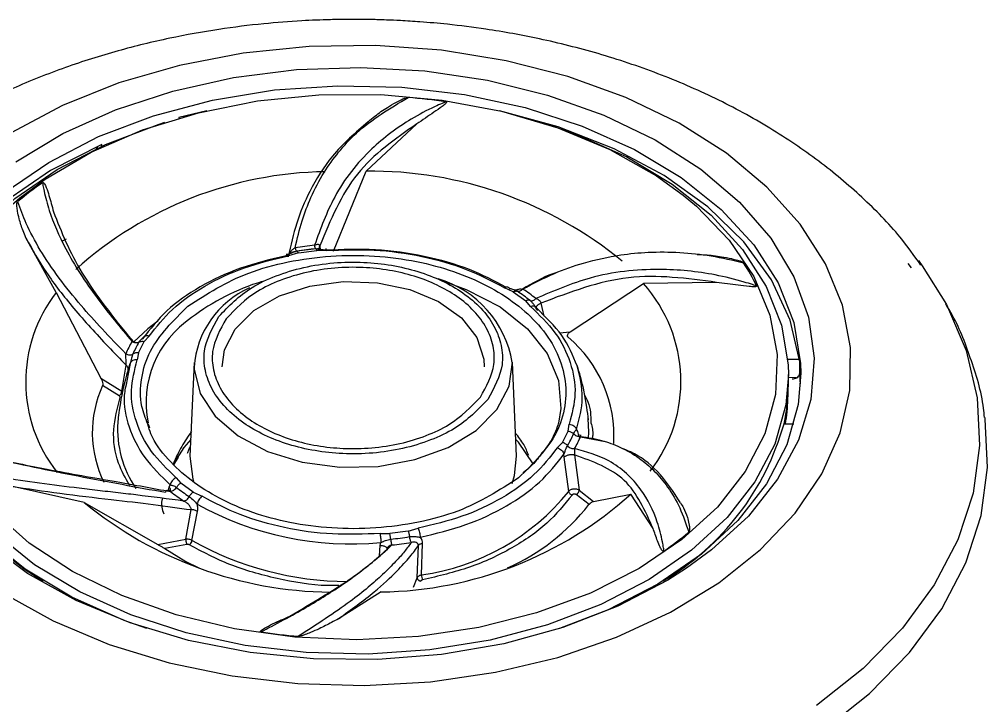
# Model space of a CAD drawing. Header units: inches. Extents: x 2 to 86, y -22 to 129.
# Drawn here: x 40.879 to 42.404, y 40.636 to 41.716 of the extents above; entities that cross this region are included whole.
import ezdxf

# ---------------------------------------------------------------- set-up
doc = ezdxf.new("R2010")
doc.units = ezdxf.units.IN
doc.header["$MEASUREMENT"] = 0
doc.layers.add('BDIM_CYAN', color=4, linetype='Continuous')

# ---------------------------------------------------------------- blocks, each defined once
blk = doc.blocks.new('2026 RHYTHM')
at = {"layer": 'BDIM_CYAN'}
for p, q in [((38.8012, 40.5868), (38.7569, 40.5759)), ((38.7569, 40.5759), (38.7569, 40.5752)), ((38.7644, 40.5773), (38.764, 40.5778)), ((39.1316, 40.5659), (39.0517, 40.4917)), ((38.6259, 40.5291), (38.6275, 40.5272)), ((38.6283, 40.5302), (38.6283, 40.5276)), ((38.6359, 40.531), (38.6359, 40.5336)), ((39.0005, 40.3657), (39.0517, 40.4917)), ((38.5641, 40.3008), (38.5163, 40.3868)), ((38.5796, 40.3845), (38.5733, 40.3814)), ((38.9733, 40.3695), (38.9435, 40.3655)), ((38.9881, 40.3671), (38.9727, 40.3695)), ((38.9788, 40.3739), (38.9793, 40.3673)), ((38.9452, 40.363), (38.9295, 40.3585)), ((38.9452, 40.363), (38.9741, 40.3669)), ((38.9895, 40.3667), (38.9741, 40.3669)), ((39.9225, 40.3483), (39.919, 40.3527)), ((39.9105, 40.3393), (39.9051, 40.3465)), ((39.9214, 40.351), (39.9274, 40.3428)), ((39.2836, 40.3016), (39.2696, 40.3081)), ((39.3729, 40.2387), (39.4885, 40.3147)), ((39.6036, 40.3165), (39.4885, 40.3147)), ((38.5641, 40.3008), (38.6342, 40.1658)), ((39.2836, 40.3016), (39.3033, 40.2874)), ((39.3107, 40.2788), (39.3033, 40.2874)), ((39.3271, 40.2839), (39.3315, 40.2636)), ((38.7018, 40.2307), (38.697, 40.2259)), ((38.7105, 40.2319), (38.7025, 40.2234)), ((39.3561, 40.2369), (39.3729, 40.2387)), ((38.6933, 40.2054), (38.7025, 40.2234)), ((38.6933, 40.2054), (38.6915, 40.1944)), ((38.6672, 40.1452), (38.6741, 40.1861)), ((38.6803, 40.1891), (38.6752, 40.1614)), ((38.679, 40.1855), (38.677, 40.1784)), ((38.7812, 40.1906), (38.7745, 40.0432)), ((39.2888, 40.0432), (39.2821, 40.1906)), ((39.7341, 40.1949), (39.7157, 40.1952)), ((39.7345, 40.1735), (39.7345, 40.1916)), ((39.7167, 40.1557), (39.7167, 40.1716)), ((38.6342, 40.1658), (38.6672, 40.1452)), ((39.7296, 40.1664), (39.7167, 40.1666)), ((38.6633, 40.1379), (38.637, 40.154)), ((39.716, 40.1322), (39.7165, 40.146)), ((38.6615, 40.1021), (38.661, 40.0963)), ((39.37, 40.0825), (39.3718, 40.0935)), ((39.7099, 40.0941), (39.7254, 40.0938)), ((39.3608, 40.0645), (39.37, 40.0825)), ((39.3528, 40.056), (39.3608, 40.0645)), ((39.4283, 40.0657), (39.3892, 40.0729)), ((38.7493, 40.0292), (38.7566, 40.0415)), ((39.3639, 40.0415), (39.3634, 40.0462)), ((39.3708, 39.9875), (39.3639, 40.0415)), ((39.3799, 40.0449), (39.3872, 39.9895)), ((38.7526, 40.0091), (38.76, 40.0005)), ((38.6082, 39.9701), (38.4929, 39.9957)), ((38.7405, 39.9884), (38.7417, 39.9943)), ((38.7417, 39.9943), (38.7434, 39.9977)), ((38.7797, 39.9863), (38.76, 40.0005)), ((39.3872, 39.9895), (39.4097, 39.9717)), ((38.7797, 39.9863), (38.7936, 39.9798)), ((39.4028, 39.9668), (39.3828, 39.9824)), ((39.4097, 39.9717), (39.4684, 39.983)), ((39.5036, 39.9292), (39.4684, 39.983)), ((38.6082, 39.9701), (38.7237, 39.9041)), ((38.7679, 39.9121), (38.7766, 39.9588)), ((38.7777, 39.9103), (38.7863, 39.9559)), ((39.1181, 39.9249), (39.1338, 39.9294)), ((38.7237, 39.9041), (38.7679, 39.9121)), ((39.0738, 39.9212), (39.0891, 39.921)), ((39.1181, 39.9249), (39.0891, 39.921)), ((38.7698, 39.904), (38.7349, 39.8974)), ((39.073, 39.886), (39.074, 39.9025)), ((39.074, 39.9025), (39.0751, 39.9069)), ((39.1323, 39.8516), (39.1341, 39.9022)), ((39.1391, 39.856), (39.1409, 39.9054)), ((39.5959, 39.8954), (39.5564, 39.8665)), ((39.1264, 39.8366), (39.1323, 39.8516)), ((39.0757, 39.8293), (39.0082, 39.787)), ((38.9107, 39.7815), (38.9136, 39.7808))]:
    blk.add_line(p, q, dxfattribs=at)
at = {"layer": 'BDIM_CYAN', "flags": 128}
for points in [[(38.4802, 39.8276), (38.5594, 39.7836), (38.6471, 39.7467), (38.7416, 39.7177), (38.8412, 39.697), (38.9443, 39.685), (39.0489, 39.682), (39.1533, 39.688), (39.2554, 39.7029), (39.3536, 39.7263), (39.446, 39.758), (39.531, 39.7973), (39.6071, 39.8436), (39.673, 39.896), (39.7274, 39.9535), (39.7693, 40.0152), (39.7982, 40.0799), (39.8133, 40.1465), (39.8145, 40.2138), (39.8017, 40.2807), (39.7752, 40.3458), (39.7354, 40.4081), (39.683, 40.4664), (39.6191, 40.5197), (39.5446, 40.567), (39.461, 40.6076), (39.3697, 40.6406), (39.2724, 40.6655), (39.1708, 40.6819), (39.0667, 40.6894), (38.962, 40.6879), (38.8585, 40.6774), (38.7581, 40.6582), (38.6626, 40.6306), (38.5737, 40.595), (38.493, 40.5521)], [(38.5005, 40.5063), (38.5745, 40.5507), (38.6574, 40.5881), (38.7475, 40.6177), (38.8432, 40.6389), (38.9425, 40.6514), (39.0436, 40.6549), (39.1445, 40.6493), (39.2431, 40.6347), (39.3377, 40.6114), (39.4263, 40.5799), (39.5072, 40.5408), (39.5788, 40.4949), (39.6398, 40.4429), (39.689, 40.386), (39.7253, 40.3253), (39.7482, 40.2619), (39.7571, 40.1971), (39.7519, 40.1321), (39.7327, 40.0683), (39.6998, 40.0067), (39.6539, 39.9487), (39.5959, 39.8954), (39.5959, 39.8954)], [(38.4836, 40.4583), (38.5522, 40.5055), (38.6306, 40.546), (38.7171, 40.5789), (38.8101, 40.6035), (38.9075, 40.6194), (39.0075, 40.6262), (39.108, 40.6238), (39.2069, 40.6123), (39.3023, 40.5918), (39.3921, 40.5627), (39.4746, 40.5258), (39.5481, 40.4817), (39.6111, 40.4313), (39.6623, 40.3757), (39.7006, 40.3159), (39.7253, 40.2533), (39.7359, 40.189), (39.7364, 40.1734)], [(38.5067, 40.4494), (38.5468, 40.4792), (38.6189, 40.5214), (38.6998, 40.5565), (38.7878, 40.5835), (38.881, 40.6021), (38.9774, 40.6117), (39.0749, 40.6123), (39.1715, 40.6036), (39.2652, 40.5861), (39.3538, 40.5599), (39.4356, 40.5258), (39.5088, 40.4843), (39.5513, 40.4536)], [(39.7345, 40.1916), (39.7196, 40.257), (39.69, 40.3203), (39.6464, 40.3802), (39.5897, 40.4353), (39.5212, 40.4846), (39.4422, 40.5269), (39.3545, 40.5614), (39.262, 40.5868)], [(38.3466, 40.1715), (38.3506, 40.2193), (38.3681, 40.2811), (38.3991, 40.3407), (38.443, 40.3969), (38.4989, 40.4484), (38.5656, 40.4943), (38.6418, 40.5337), (38.7259, 40.5657), (38.7352, 40.5686)], [(39.3281, 40.5686), (39.382, 40.55), (39.4623, 40.5141)], [(38.6359, 40.5336), (38.5552, 40.4925), (38.4847, 40.4444), (38.4259, 40.3902), (38.3799, 40.3311), (38.3478, 40.2683), (38.3303, 40.2032), (38.327, 40.1661)], [(39.4623, 40.5141), (39.5337, 40.4712), (39.5949, 40.4222), (39.6447, 40.3681), (39.6819, 40.3101), (39.706, 40.2492), (39.7163, 40.1867), (39.7167, 40.1717)], [(39.5488, 39.9116), (39.4816, 39.8661), (39.4049, 39.8274), (39.3202, 39.7963), (39.2294, 39.7734), (39.1344, 39.7592), (39.0371, 39.7541), (38.9398, 39.7582), (38.8444, 39.7713), (38.753, 39.7933), (38.6675, 39.8235), (38.5898, 39.8614), (38.5216, 39.9062), (38.4641, 39.9569), (38.4188, 40.0124), (38.3866, 40.0716), (38.3681, 40.1332), (38.3637, 40.1958), (38.3736, 40.2582), (38.3975, 40.319), (38.4349, 40.3769), (38.485, 40.4307), (38.5067, 40.4494)], [(39.5513, 40.4536), (39.5719, 40.4364), (39.6234, 40.3832), (39.6622, 40.3257), (39.6877, 40.2651), (39.6992, 40.2029), (39.6964, 40.1402), (39.6795, 40.0784), (39.6487, 40.0189), (39.6049, 39.9629), (39.5488, 39.9116)], [(39.9274, 40.3428), (39.9655, 40.2815), (39.9965, 40.2091), (40.014, 40.1348), (40.0177, 40.0598), (40.0075, 39.9849), (39.9836, 39.9114), (39.9464, 39.8402), (39.8964, 39.7723), (39.8342, 39.7087), (39.7607, 39.6503)], [(38.8457, 40.2431), (38.8752, 40.2721), (38.9153, 40.2952), (38.9633, 40.3108), (39.016, 40.3179), (39.0697, 40.316), (39.1209, 40.3052), (39.166, 40.2863), (39.2019, 40.2605), (39.2262, 40.2296), (39.2373, 40.1958), (39.2378, 40.1837)], [(39.1751, 40.3179), (39.2096, 40.3054), (39.2628, 40.2778), (39.3059, 40.2436), (39.3371, 40.2044), (39.3548, 40.162), (39.3585, 40.118), (39.3547, 40.0952)], [(38.7239, 40.2553), (38.7083, 40.2433), (38.686, 40.2231)], [(38.8254, 40.1837), (38.829, 40.2102), (38.8457, 40.2431)], [(39.2575, 40.1162), (39.2769, 40.153), (39.2821, 40.1907)], [(38.7066, 39.7716), (38.6711, 39.7843), (38.5886, 39.8212), (38.5151, 39.8653), (38.4522, 39.9157), (38.401, 39.9713), (38.3626, 40.0311), (38.3379, 40.0937), (38.3273, 40.158), (38.3269, 40.1735)], [(39.7167, 40.1717), (39.7126, 40.1239), (39.6951, 40.0621), (39.6641, 40.0025), (39.6203, 39.9464), (39.5644, 39.8948), (39.4977, 39.8489), (39.4215, 39.8095), (39.3374, 39.7776), (39.247, 39.7536), (39.1523, 39.7382), (39.0551, 39.7315), (38.9574, 39.7339), (38.8612, 39.7451), (38.7686, 39.765), (38.6812, 39.7932), (38.601, 39.8292), (38.5296, 39.872), (38.4684, 39.921), (38.4186, 39.9751), (38.3813, 40.0332), (38.3573, 40.0941), (38.347, 40.1565), (38.3466, 40.1715)], [(38.7811, 40.1832), (38.7813, 40.1802), (38.7907, 40.1418), (38.8141, 40.106), (38.8502, 40.0749), (38.8968, 40.0502), (38.9512, 40.0334), (39.0103, 40.0255), (39.0707, 40.0269), (39.1288, 40.0375), (39.1812, 40.0567), (39.225, 40.0835), (39.2575, 40.1162)], [(39.7364, 40.1734), (39.7322, 40.1244), (39.7142, 40.0608), (39.6823, 39.9995), (39.6372, 39.9418), (39.5797, 39.8887), (39.5111, 39.8415), (39.4327, 39.801), (39.3566, 39.7716)], [(39.7359, 40.1571), (39.7355, 40.1625), (39.7345, 40.1735)], [(39.7702, 39.6104), (39.8446, 39.6695), (39.9076, 39.734), (39.9583, 39.8027), (39.996, 39.8749), (40.0202, 39.9494), (40.0304, 40.0252), (40.0267, 40.1012), (40.0263, 40.1038)], [(39.4022, 40.0715), (39.4027, 40.0807), (39.4017, 40.1022)], [(38.7757, 40.0694), (38.7648, 40.0566), (38.7477, 40.0296)], [(39.3149, 40.0309), (39.2917, 40.0648), (39.2876, 40.0694)], [(38.7477, 40.0291), (38.748, 40.0301), (38.7547, 40.0455)], [(38.7745, 40.0432), (38.7791, 40.0067), (38.7802, 40.0034)], [(39.2818, 39.9998), (39.2857, 40.0125), (39.2888, 40.0432)], [(39.5564, 39.8665), (39.527, 39.8477), (39.4484, 39.8067), (39.3616, 39.7732), (39.2685, 39.7477), (39.1707, 39.7308), (39.0703, 39.7228), (38.9691, 39.7239), (38.8691, 39.734), (38.7722, 39.753), (38.6804, 39.7804), (38.5955, 39.8158), (38.519, 39.8585), (38.4526, 39.9075), (38.4336, 39.9244)], [(38.7349, 39.8974), (38.7682, 39.8774), (38.7885, 39.8672)]]:
    blk.add_lwpolyline(points, dxfattribs=at)
at = {"layer": 'BDIM_CYAN'}
for centre, radius, start, end in [((39.0337, 39.604), 1.007, 81.7908, 85.198), ((38.9966, 39.889), 0.6018, 90.8641, 131.8872), ((39.0582, 39.8652), 0.6265, 50.6869, 90.594), ((38.8567, 40.0218), 0.5502, 124.8457, 129.9438), ((39.0298, 39.8207), 0.5575, 96.0758, 99.2497), ((39.0298, 39.8325), 0.54, 96.0757, 99.2497), ((39.3557, 40.1595), 0.3459, 25.9659, 32.9145), ((39.1179, 40.1625), 0.1665, 9.7353, 73.4885), ((38.992, 39.978), 0.3554, 106.9963, 127.211), ((38.9284, 40.1732), 0.1476, 114.1201, 176.1009), ((39.3159, 40.1605), 0.2315, 322.3852, 41.7769), ((38.7459, 40.16), 0.23, 142.2349, 218.3044), ((39.1191, 40.0434), 0.3103, 52.0118, 56.604), ((39.1219, 40.0385), 0.3205, 52.0124, 56.6038), ((38.8663, 40.1271), 0.1609, 123.649, 191.2929), ((38.8444, 40.1289), 0.1868, 149.65, 156.2311), ((38.6918, 40.234), 0.0124, 226.6497, 275.3664), ((38.8503, 40.131), 0.1809, 149.65, 156.2311), ((39.2395, 40.0752), 0.2026, 356.5168, 49.894), ((38.7422, 40.1906), 0.3972, 185.0454, 239.9725), ((39.43, 40.1559), 0.2867, 347.5459, 359.9629), ((38.7977, 40.0802), 0.1769, 155.3335, 206.2641), ((38.6572, 40.1459), 0.0101, 307.3819, 356.287), ((39.4308, 40.142), 0.2854, 350.3159, 358.0319), ((38.8267, 40.0855), 0.1661, 176.2586, 214.1453), ((39.3082, 40.2062), 0.417, 300.4831, 344.4045), ((39.2129, 40.1509), 0.1809, 329.65, 336.2311), ((39.2188, 40.1494), 0.1868, 329.6501, 336.231), ((38.9413, 40.2398), 0.3204, 232.0118, 236.6041), ((38.9442, 40.2384), 0.3103, 232.0118, 236.6041), ((39.0884, 40.2153), 0.3629, 278.0409, 321.1115), ((39.0667, 40.431), 0.6018, 270.8641, 311.8872), ((39.0028, 40.451), 0.6221, 230.6228, 269.2994), ((39.028, 40.4034), 0.4987, 240.9449, 275.4239), ((39.138, 40.1751), 0.3369, 293.9426, 321.7977), ((38.7678, 39.9115), 0.01, 306.2397, 353.1741), ((39.0238, 40.3476), 0.5017, 240.6303, 269.8451), ((39.0334, 40.4493), 0.54, 276.0757, 279.2497), ((39.2065, 40.3452), 0.5502, 304.8456, 309.9443), ((39.0335, 40.4576), 0.5575, 276.0758, 279.2497), ((39.1614, 39.8568), 0.0223, 182.1591, 202.64), ((39.0296, 40.7629), 1.007, 261.7908, 265.198)]:
    blk.add_arc(centre, radius, start, end, dxfattribs=at)
for points, knots in [([(39.0316, 40.7305), (39.0282, 40.7305), (39.0162, 40.7305), (38.9892, 40.73), (38.9456, 40.7283), (38.8869, 40.7237), (38.8174, 40.715), (38.7405, 40.7012), (38.6595, 40.6814), (38.5767, 40.6553), (38.4937, 40.6222), (38.4126, 40.5821), (38.3343, 40.5344), (38.2609, 40.4794), (38.1961, 40.418), (38.1565, 40.3722), (38.1393, 40.3474), (38.1376, 40.3449)], [0, 0, 0, 0, 0.00958, 0.0332226, 0.074993, 0.1305625, 0.1967934, 0.2705961, 0.349877, 0.4331513, 0.5199221, 0.6103535, 0.7024394, 0.7984501, 0.8966915, 0.9895439, 1, 1, 1, 1]), ([(39.9253, 40.3438), (39.9147, 40.3586), (39.8879, 40.3961), (39.834, 40.4509), (39.7653, 40.5087), (39.6879, 40.5608), (39.603, 40.607), (39.5123, 40.6461), (39.4193, 40.6772), (39.3285, 40.7001), (39.2488, 40.7145), (39.1858, 40.7225), (39.1409, 40.7265), (39.1089, 40.7285), (39.0863, 40.7295), (39.0703, 40.73), (39.059, 40.7303), (39.051, 40.7304), (39.0453, 40.7305), (39.0391, 40.7305), (39.0347, 40.7305), (39.0316, 40.7305)], [0, 0, 0, 0, 0.06191, 0.156842, 0.250113, 0.345909, 0.443522, 0.540165, 0.635517, 0.725691, 0.80583, 0.862631, 0.902841, 0.93129, 0.951412, 0.965642, 0.975705, 0.98282, 0.987852, 0.99141, 1, 1, 1, 1]), ([(38.9402, 40.371), (38.9435, 40.3853), (38.95, 40.4129), (38.9652, 40.4525), (38.9842, 40.4888), (39.0085, 40.5226), (39.0489, 40.5663), (39.0895, 40.5905), (39.118, 40.6075)], [0, 0, 0, 0, 0.135552, 0.260798, 0.405842, 0.535564, 0.673856, 1, 1, 1, 1]), ([(39.1775, 40.6007), (39.1768, 40.6005), (39.1748, 40.5997), (39.1691, 40.5972), (39.1512, 40.5893), (39.1117, 40.5686), (39.0541, 40.5252), (39.0011, 40.4586), (38.9802, 40.4012), (38.9708, 40.3751)], [0, 0, 0, 0, 0.007325, 0.019566, 0.058651, 0.192116, 0.441769, 0.746986, 1, 1, 1, 1]), ([(39.0551, 40.5694), (39.0586, 40.5724), (39.0681, 40.5804), (39.0827, 40.5906), (39.0968, 40.599), (39.106, 40.6036), (39.1117, 40.6061), (39.1151, 40.6071), (39.117, 40.6076), (39.1178, 40.6075), (39.118, 40.6075)], [0, 0, 0, 0, 0.191797, 0.519572, 0.729704, 0.856737, 0.930022, 0.970712, 0.992634, 1, 1, 1, 1]), ([(39.1775, 40.6007), (39.1776, 40.6007), (39.1778, 40.6007), (39.1781, 40.6005), (39.1783, 40.6003), (39.1784, 40.6), (39.1782, 40.5993), (39.1763, 40.5969), (39.1654, 40.5887), (39.1496, 40.5783), (39.1361, 40.569), (39.1316, 40.5659)], [0, 0, 0, 0, 0.005501, 0.011055, 0.016084, 0.02158, 0.030977, 0.060324, 0.195274, 0.730604, 1, 1, 1, 1]), ([(39.0551, 40.5694), (39.0353, 40.5523), (38.9989, 40.5209), (38.9638, 40.4647), (38.9413, 40.4109), (38.9332, 40.3747), (38.9291, 40.3568)], [0, 0, 0, 0, 0.317509, 0.583481, 0.794833, 1, 1, 1, 1]), ([(39.1316, 40.5659), (39.0976, 40.5422), (39.0288, 40.4945), (38.9956, 40.4144), (38.9788, 40.3739)], [0, 0, 0, 0, 0.495173, 1, 1, 1, 1]), ([(38.5424, 40.4733), (38.5425, 40.4734), (38.5426, 40.4735), (38.543, 40.4736), (38.5434, 40.4736), (38.5438, 40.4734), (38.5445, 40.4729), (38.5465, 40.4705), (38.5509, 40.4599), (38.555, 40.4451), (38.5585, 40.4321), (38.5597, 40.4277)], [0, 0, 0, 0, 0.0054864, 0.0110267, 0.0160424, 0.0215241, 0.0308969, 0.0601677, 0.194769, 0.7287144, 1, 1, 1, 1]), ([(38.5424, 40.4733), (38.5425, 40.4728), (38.5427, 40.4714), (38.5434, 40.4671), (38.5461, 40.4534), (38.5547, 40.4213), (38.5785, 40.3654), (38.6233, 40.2957), (38.6646, 40.2458), (38.6833, 40.2233)], [0, 0, 0, 0, 0.007324, 0.019564, 0.058649, 0.192116, 0.441769, 0.746986, 1, 1, 1, 1]), ([(38.5163, 40.3868), (38.5147, 40.3905), (38.5105, 40.4006), (38.5061, 40.4145), (38.503, 40.4271), (38.5023, 40.4357), (38.5015, 40.441), (38.5033, 40.4433), (38.5035, 40.4436)], [0, 0, 0, 0, 0.191782, 0.518998, 0.728969, 0.85611, 0.98384, 1, 1, 1, 1]), ([(38.6735, 40.2042), (38.6609, 40.2172), (38.6364, 40.2427), (38.6006, 40.2825), (38.567, 40.3242), (38.5379, 40.3675), (38.5164, 40.4078), (38.5076, 40.4323), (38.5035, 40.4436)], [0, 0, 0, 0, 0.154219, 0.301464, 0.47799, 0.661716, 0.843633, 1, 1, 1, 1]), ([(38.5597, 40.4277), (38.5721, 40.3961), (38.5973, 40.3323), (38.6544, 40.261), (38.6833, 40.225)], [0, 0, 0, 0, 0.4948685, 1, 1, 1, 1]), ([(38.5163, 40.3868), (38.5263, 40.3687), (38.5461, 40.3327), (38.5834, 40.2847), (38.6175, 40.2457), (38.6453, 40.2159), (38.6645, 40.196), (38.6741, 40.1861)], [0, 0, 0, 0, 0.284599, 0.565427, 0.713522, 0.857932, 1, 1, 1, 1]), ([(38.9291, 40.3568), (38.9292, 40.3574), (38.9293, 40.3586), (38.9304, 40.3613), (38.9325, 40.3646), (38.936, 40.3683), (38.9388, 40.3701), (38.9402, 40.371)], [0, 0, 0, 0, 0.111469, 0.230184, 0.482261, 0.743373, 1, 1, 1, 1]), ([(38.9708, 40.3751), (38.9718, 40.3756), (38.9737, 40.3764), (38.976, 40.3766), (38.9774, 40.3763), (38.9782, 40.3757), (38.9787, 40.3749), (38.9788, 40.3743), (38.9788, 40.3739)], [0, 0, 0, 0, 0.277554, 0.532524, 0.651828, 0.767234, 0.882133, 1, 1, 1, 1]), ([(38.9727, 40.3695), (38.9725, 40.3694), (38.9723, 40.3693), (38.9717, 40.3706), (38.9712, 40.3726), (38.9709, 40.3743), (38.9708, 40.3751)], [0, 0, 0, 0, 0.266689, 0.531115, 0.778754, 1, 1, 1, 1]), ([(38.9729, 40.3694), (38.9739, 40.3695), (38.9758, 40.3698), (38.9776, 40.3699), (38.9787, 40.3699), (38.9789, 40.3692), (38.9789, 40.3689)], [0, 0, 0, 0, 0.280426, 0.567831, 0.799762, 1, 1, 1, 1]), ([(38.9792, 40.3684), (38.9792, 40.3684), (38.9788, 40.3689), (38.9784, 40.3703), (38.9783, 40.3721), (38.9786, 40.3733), (38.9788, 40.3739)], [0, 0, 0, 0, 0.002645, 0.361145, 0.695682, 1, 1, 1, 1]), ([(39.2719, 40.3092), (39.2534, 40.3189), (39.2146, 40.3393), (39.144, 40.3589), (39.0667, 40.37), (39.0143, 40.3681), (38.9881, 40.3671)], [0, 0, 0, 0, 0.232978, 0.488652, 0.744326, 1, 1, 1, 1]), ([(38.9895, 40.3667), (39.0146, 40.3676), (39.0653, 40.3696), (39.1404, 40.3588), (39.211, 40.3391), (39.2503, 40.3183), (39.2696, 40.3081)], [0, 0, 0, 0, 0.247011, 0.5, 0.752989, 1, 1, 1, 1]), ([(38.9261, 40.3586), (38.9016, 40.3527), (38.8524, 40.3408), (38.7888, 40.3105), (38.7352, 40.273), (38.7117, 40.2429), (38.6999, 40.2278)], [0, 0, 0, 0, 0.25, 0.5, 0.75, 1, 1, 1, 1]), ([(38.7105, 40.2319), (38.7217, 40.2463), (38.7445, 40.2755), (38.7965, 40.3119), (38.8584, 40.3414), (38.906, 40.3528), (38.9295, 40.3585)], [0, 0, 0, 0, 0.247011, 0.5, 0.752989, 1, 1, 1, 1]), ([(38.7714, 40.2792), (38.8013, 40.2984), (38.8474, 40.328), (38.9288, 40.3501), (38.996, 40.3594), (39.0651, 40.3595), (39.1511, 40.3482), (39.2471, 40.3153), (39.3173, 40.2618), (39.3525, 40.2102), (39.3668, 40.1668), (39.3668, 40.1225), (39.3502, 40.0667), (39.3149, 40.0316), (39.2919, 40.0087)], [0, 0, 0, 0, 0.119728, 0.18418, 0.25, 0.31582, 0.380272, 0.5, 0.619728, 0.68418, 0.75, 0.81582, 0.880272, 1, 1, 1, 1]), ([(38.943, 40.3655), (38.9397, 40.3645), (38.9338, 40.3628), (38.9284, 40.3599), (38.9261, 40.3586)], [0, 0, 0, 0, 0.571403, 1, 1, 1, 1]), ([(38.9304, 40.3611), (38.931, 40.3616), (38.9323, 40.3626), (38.9352, 40.364), (38.9386, 40.3651), (38.9411, 40.3654), (38.9424, 40.3656)], [0, 0, 0, 0, 0.2330076, 0.4808996, 0.7379576, 1, 1, 1, 1]), ([(39.2983, 40.306), (39.3148, 40.3147), (39.3456, 40.331), (39.3976, 40.349), (39.4472, 40.3599), (39.4981, 40.3648), (39.5458, 40.3644), (39.5963, 40.3591), (39.6292, 40.3514), (39.6461, 40.3474)], [0, 0, 0, 0, 0.154271, 0.288952, 0.454424, 0.575072, 0.714225, 0.852753, 1, 1, 1, 1]), ([(39.5732, 40.3606), (39.5774, 40.3604), (39.5902, 40.3599), (39.6083, 40.3577), (39.6253, 40.3545), (39.6355, 40.3519), (39.6412, 40.3501), (39.6442, 40.3488), (39.6456, 40.348), (39.646, 40.3476), (39.6461, 40.3474)], [0, 0, 0, 0, 0.162069, 0.501962, 0.719847, 0.851551, 0.927518, 0.969688, 0.992402, 1, 1, 1, 1]), ([(38.82, 40.2629), (38.8356, 40.2791), (38.8596, 40.3041), (38.9097, 40.3277), (38.9532, 40.341), (39.0003, 40.3482), (39.0619, 40.3494), (39.1357, 40.3369), (39.1971, 40.3077), (39.2341, 40.2761), (39.2548, 40.2479), (39.2658, 40.2177), (39.2686, 40.1779), (39.2532, 40.1502), (39.2433, 40.1322)], [0, 0, 0, 0, 0.119728, 0.18418, 0.25, 0.31582, 0.380272, 0.5, 0.619728, 0.68418, 0.75, 0.81582, 0.880272, 1, 1, 1, 1]), ([(39.2317, 40.1358), (39.2411, 40.1528), (39.2556, 40.179), (39.253, 40.2166), (39.2426, 40.2452), (39.223, 40.2718), (39.188, 40.3017), (39.13, 40.3293), (39.0602, 40.3411), (39.002, 40.34), (38.9575, 40.3332), (38.9163, 40.3206), (38.869, 40.2983), (38.8463, 40.2747), (38.8315, 40.2593)], [0, 0, 0, 0, 0.119728, 0.18418, 0.25, 0.31582, 0.380272, 0.5, 0.619728, 0.68418, 0.75, 0.81582, 0.880272, 1, 1, 1, 1]), ([(39.6667, 40.3109), (39.6659, 40.3112), (39.6638, 40.3119), (39.6573, 40.314), (39.6367, 40.3204), (39.5886, 40.3322), (39.5073, 40.3404), (39.4094, 40.3297), (39.3473, 40.3031), (39.3191, 40.291)], [0, 0, 0, 0, 0.007325, 0.019566, 0.05865, 0.192116, 0.441769, 0.746986, 1, 1, 1, 1]), ([(39.3521, 40.3321), (39.35, 40.3314), (39.3309, 40.3253), (39.3136, 40.3151), (39.2982, 40.306)], [0, 0, 0, 0, 0.1123033, 1, 1, 1, 1]), ([(39.6036, 40.3165), (39.5571, 40.3228), (39.4632, 40.3354), (39.3728, 40.3012), (39.3271, 40.2839)], [0, 0, 0, 0, 0.495173, 1, 1, 1, 1]), ([(39.2899, 40.3025), (39.2874, 40.3037), (39.2831, 40.3057), (39.2792, 40.3063), (39.2775, 40.3065)], [0, 0, 0, 0, 0.571399, 1, 1, 1, 1]), ([(39.6667, 40.3109), (39.6668, 40.3109), (39.6668, 40.3107), (39.6668, 40.3105), (39.6666, 40.3102), (39.6662, 40.31), (39.6653, 40.3098), (39.6614, 40.3095), (39.6461, 40.311), (39.6262, 40.3138), (39.6092, 40.3158), (39.6036, 40.3165)], [0, 0, 0, 0, 0.005501, 0.011055, 0.016084, 0.02158, 0.030977, 0.060324, 0.195274, 0.730604, 1, 1, 1, 1]), ([(39.29, 40.3051), (39.2895, 40.3048), (39.2883, 40.3041), (39.2865, 40.304), (39.2849, 40.3045), (39.2844, 40.3052), (39.2842, 40.3055)], [0, 0, 0, 0, 0.234525, 0.485785, 0.743967, 1, 1, 1, 1]), ([(39.2901, 40.305), (39.2902, 40.3051), (39.2912, 40.3059), (39.294, 40.3064), (39.2969, 40.3061), (39.2983, 40.306)], [0, 0, 0, 0, 0.055258, 0.531719, 1, 1, 1, 1]), ([(38.708, 40.0936), (38.7044, 40.1028), (38.6953, 40.1263), (38.6968, 40.1654), (38.7129, 40.2211), (38.7483, 40.2563), (38.7714, 40.2792)], [0, 0, 0, 0, 0.143967, 0.369342, 0.590034, 1, 1, 1, 1]), ([(39.3101, 40.288), (39.3096, 40.2882), (39.3087, 40.2886), (39.3069, 40.2887), (39.3051, 40.2883), (39.3039, 40.2877), (39.3033, 40.2874)], [0, 0, 0, 0, 0.257259, 0.51339, 0.762603, 1, 1, 1, 1]), ([(39.3101, 40.288), (39.3107, 40.2877), (39.312, 40.2872), (39.3145, 40.2878), (39.317, 40.2891), (39.3185, 40.2904), (39.3191, 40.291)], [0, 0, 0, 0, 0.266689, 0.531115, 0.778754, 1, 1, 1, 1]), ([(39.3199, 40.2763), (39.3191, 40.2772), (39.3181, 40.2785), (39.3167, 40.2806), (39.3151, 40.2828), (39.3128, 40.2857), (39.311, 40.2872), (39.3101, 40.288)], [0, 0, 0, 0, 0.224307, 0.303573, 0.473827, 0.745729, 1, 1, 1, 1]), ([(39.3107, 40.2788), (39.3245, 40.2653), (39.3524, 40.238), (39.3755, 40.1908), (39.3842, 40.1417), (39.3759, 40.1094), (39.3718, 40.0935)], [0, 0, 0, 0, 0.2470114, 0.5, 0.7529886, 1, 1, 1, 1]), ([(39.3191, 40.291), (39.3201, 40.2907), (39.3219, 40.2901), (39.3242, 40.2887), (39.3256, 40.2873), (39.3264, 40.2862), (39.327, 40.285), (39.3271, 40.2842), (39.3271, 40.2839)], [0, 0, 0, 0, 0.2775578, 0.5325236, 0.6518255, 0.7672317, 0.8821311, 1, 1, 1, 1]), ([(39.3215, 40.2723), (39.3211, 40.2727), (39.3203, 40.2734), (39.3197, 40.2749), (39.3196, 40.2766), (39.3202, 40.2785), (39.3214, 40.2803), (39.3231, 40.2818), (39.325, 40.2831), (39.3264, 40.2836), (39.3271, 40.2839)], [0, 0, 0, 0, 0.112211, 0.235183, 0.366441, 0.502102, 0.637431, 0.767756, 0.88937, 1, 1, 1, 1]), ([(39.3843, 40.1851), (39.3775, 40.2014), (39.3637, 40.2341), (39.3345, 40.2622), (39.3199, 40.2763)], [0, 0, 0, 0, 0.5, 1, 1, 1, 1]), ([(40.0254, 40.1041), (40.025, 40.1089), (40.0222, 40.1408), (40.0044, 40.1963), (39.9839, 40.251), (39.9674, 40.2777), (39.9647, 40.2821)], [0, 0, 0, 0, 0.0762629, 0.5147058, 0.9205223, 1, 1, 1, 1]), ([(39.2433, 40.1322), (39.2277, 40.116), (39.2037, 40.091), (39.1536, 40.0675), (39.11, 40.0541), (39.0629, 40.0469), (39.0014, 40.0457), (38.9275, 40.0582), (38.8662, 40.0874), (38.8292, 40.1191), (38.8085, 40.1472), (38.7974, 40.1774), (38.7947, 40.2172), (38.81, 40.2449), (38.82, 40.2629)], [0, 0, 0, 0, 0.119728, 0.18418, 0.25, 0.31582, 0.380272, 0.5, 0.619728, 0.68418, 0.75, 0.81582, 0.880272, 1, 1, 1, 1]), ([(38.8315, 40.2593), (38.8221, 40.2423), (38.8076, 40.2162), (38.8102, 40.1785), (38.8207, 40.15), (38.8402, 40.1234), (38.8752, 40.0934), (38.9332, 40.0658), (39.003, 40.054), (39.0612, 40.0552), (39.1057, 40.062), (39.1469, 40.0746), (39.1943, 40.0968), (39.217, 40.1205), (39.2317, 40.1358)], [0, 0, 0, 0, 0.119728, 0.18418, 0.25, 0.31582, 0.380272, 0.5, 0.619728, 0.68418, 0.75, 0.81582, 0.880272, 1, 1, 1, 1]), ([(39.37, 40.2301), (39.3698, 40.2304), (39.3693, 40.2309), (39.369, 40.2321), (39.369, 40.2334), (39.3695, 40.2349), (39.3707, 40.2368), (39.3721, 40.238), (39.3729, 40.2387)], [0, 0, 0, 0, 0.127615, 0.255978, 0.37429, 0.494233, 0.689359, 1, 1, 1, 1]), ([(38.6833, 40.2233), (38.6833, 40.2241), (38.6834, 40.2256), (38.6834, 40.2267), (38.6834, 40.2269), (38.6834, 40.2267), (38.6833, 40.226), (38.6833, 40.2254), (38.6833, 40.225)], [0, 0, 0, 0, 0.27767, 0.532627, 0.651875, 0.767289, 0.882123, 1, 1, 1, 1]), ([(38.6999, 40.2278), (38.6992, 40.2274), (38.6979, 40.2266), (38.696, 40.2252), (38.6948, 40.2233), (38.6942, 40.2224)], [0, 0, 0, 0, 0.40286, 0.687897, 1, 1, 1, 1]), ([(38.6741, 40.1861), (38.6741, 40.1867), (38.6741, 40.1879), (38.674, 40.191), (38.6739, 40.1951), (38.6737, 40.2), (38.6736, 40.2028), (38.6735, 40.2042)], [0, 0, 0, 0, 0.111418, 0.230072, 0.482003, 0.743082, 1, 1, 1, 1]), ([(38.6848, 40.2039), (38.684, 40.2017), (38.6824, 40.1973), (38.681, 40.1919), (38.6803, 40.1891)], [0, 0, 0, 0, 0.490746, 1, 1, 1, 1]), ([(38.6771, 40.1785), (38.6772, 40.1791), (38.6775, 40.1804), (38.677, 40.1825), (38.6759, 40.1845), (38.6747, 40.1856), (38.6741, 40.1861)], [0, 0, 0, 0, 0.245337, 0.5, 0.754663, 1, 1, 1, 1]), ([(38.6771, 40.1785), (38.6774, 40.1799), (38.6783, 40.1829), (38.6796, 40.1869), (38.6803, 40.1891)], [0, 0, 0, 0, 0.459104, 1, 1, 1, 1]), ([(38.7526, 40.0091), (38.7388, 40.0226), (38.7108, 40.0499), (38.6877, 40.0971), (38.679, 40.1462), (38.6874, 40.1784), (38.6915, 40.1944)], [0, 0, 0, 0, 0.247011, 0.5, 0.752989, 1, 1, 1, 1]), ([(39.383, 40.0849), (39.3875, 40.1016), (39.3964, 40.1349), (39.3884, 40.1684), (39.3843, 40.1851)], [0, 0, 0, 0, 0.5, 1, 1, 1, 1]), ([(39.402, 40.1001), (39.4012, 40.1067), (39.3984, 40.1292), (39.3926, 40.1581), (39.386, 40.1797), (39.3842, 40.1855)], [0, 0, 0, 0, 0.232225, 0.793032, 1, 1, 1, 1]), ([(38.677, 40.1784), (38.6754, 40.1731), (38.6692, 40.1522), (38.6644, 40.1257), (38.6619, 40.1051), (38.6613, 40.1001)], [0, 0, 0, 0, 0.208858, 0.805553, 1, 1, 1, 1]), ([(39.7226, 40.1647), (39.724, 40.1647), (39.7266, 40.1649), (39.7302, 40.1664), (39.7329, 40.1687), (39.7343, 40.1712), (39.7344, 40.1729), (39.7345, 40.1735)], [0, 0, 0, 0, 0.2160173, 0.4320521, 0.6475831, 0.8621082, 1, 1, 1, 1]), ([(38.6342, 40.1658), (38.635, 40.1644), (38.6365, 40.1614), (38.6374, 40.1575), (38.6374, 40.1551), (38.6371, 40.1542), (38.637, 40.154)], [0, 0, 0, 0, 0.355626, 0.722655, 0.915821, 1, 1, 1, 1]), ([(38.6752, 40.1614), (38.6735, 40.154), (38.6679, 40.1299), (38.6769, 40.0886), (38.7, 40.04), (38.729, 40.0118), (38.7434, 39.9977)], [0, 0, 0, 0, 0.129854, 0.419903, 0.709951, 1, 1, 1, 1]), ([(39.3951, 40.1405), (39.3973, 40.1364), (39.4052, 40.122), (39.4056, 40.1066), (39.4058, 40.0955)], [0, 0, 0, 0, 0.279784, 1, 1, 1, 1]), ([(38.6797, 39.9967), (38.6731, 40.0084), (38.6574, 40.0366), (38.6513, 40.0843), (38.6601, 40.1185), (38.6645, 40.1354)], [0, 0, 0, 0, 0.263653, 0.636103, 1, 1, 1, 1]), ([(38.6645, 40.1354), (38.6646, 40.1356), (38.6647, 40.1361), (38.6645, 40.1367), (38.664, 40.1374), (38.6635, 40.1377), (38.6633, 40.1379)], [0, 0, 0, 0, 0.25131, 0.505605, 0.751254, 1, 1, 1, 1]), ([(39.2919, 40.0087), (39.262, 39.9895), (39.2159, 39.9599), (39.1345, 39.9378), (39.0672, 39.9285), (38.9982, 39.9284), (38.9122, 39.9397), (38.8158, 39.9726), (38.7471, 40.0262), (38.7152, 40.0688), (38.7095, 40.0883), (38.708, 40.0936)], [0, 0, 0, 0, 0.169119, 0.260158, 0.35313, 0.446101, 0.537141, 0.706259, 0.875378, 0.966417, 1, 1, 1, 1]), ([(38.7113, 40.0869), (38.7105, 40.0893), (38.709, 40.0935), (38.7088, 40.0942), (38.7088, 40.0944)], [0, 0, 0, 0, 0.582184, 1, 1, 1, 1]), ([(39.3545, 40.0945), (39.3545, 40.0943), (39.3543, 40.0935), (39.3498, 40.0804), (39.3416, 40.0634), (39.3319, 40.052), (39.3286, 40.048)], [0, 0, 0, 0, 0.089767, 0.387839, 0.787053, 1, 1, 1, 1]), ([(39.4058, 40.0955), (39.4076, 40.089), (39.4099, 40.0803), (39.4079, 40.0717), (39.4074, 40.0695)], [0, 0, 0, 0, 0.751832, 1, 1, 1, 1]), ([(38.7769, 40.0817), (38.7715, 40.074), (38.7605, 40.0583), (38.7529, 40.0407), (38.7489, 40.0316)], [0, 0, 0, 0, 0.484895, 1, 1, 1, 1]), ([(39.3079, 40.0441), (39.3055, 40.0499), (39.3003, 40.0626), (39.2918, 40.0733), (39.2871, 40.0791)], [0, 0, 0, 0, 0.458071, 1, 1, 1, 1]), ([(39.3785, 40.0779), (39.3794, 40.0797), (39.3809, 40.0828), (39.3823, 40.0843), (39.383, 40.0849)], [0, 0, 0, 0, 0.571403, 1, 1, 1, 1]), ([(39.3862, 40.0775), (39.3858, 40.079), (39.385, 40.0824), (39.3837, 40.084), (39.383, 40.0849)], [0, 0, 0, 0, 0.459354, 1, 1, 1, 1]), ([(39.369, 40.0594), (39.3685, 40.06), (39.3673, 40.0612), (39.3652, 40.0627), (39.363, 40.0638), (39.3615, 40.0643), (39.3608, 40.0645)], [0, 0, 0, 0, 0.257259, 0.51339, 0.762603, 1, 1, 1, 1]), ([(39.3862, 40.0775), (39.3861, 40.077), (39.3858, 40.0761), (39.3862, 40.0747), (39.3873, 40.0736), (39.3886, 40.0731), (39.3892, 40.0729)], [0, 0, 0, 0, 0.245337, 0.5, 0.754663, 1, 1, 1, 1]), ([(39.3892, 40.0729), (39.3892, 40.0734), (39.3892, 40.0744), (39.3893, 40.0759), (39.3894, 40.0767), (39.3895, 40.0763), (39.3897, 40.0749), (39.3898, 40.0741)], [0, 0, 0, 0, 0.111469, 0.230184, 0.482261, 0.743373, 1, 1, 1, 1]), ([(39.3898, 40.0741), (39.4009, 40.0724), (39.4223, 40.0689), (39.4533, 40.0573), (39.4813, 40.0412), (39.5065, 40.0199), (39.5282, 39.9938), (39.547, 39.9619), (39.5554, 39.9365), (39.5598, 39.9234)], [0, 0, 0, 0, 0.136039, 0.261937, 0.40799, 0.540278, 0.678402, 0.83502, 1, 1, 1, 1]), ([(38.3965, 40.056), (38.3973, 40.0558), (38.3995, 40.0553), (38.406, 40.0537), (38.4266, 40.0487), (38.4746, 40.0376), (38.556, 40.0207), (38.6538, 40.0039), (38.716, 39.9925), (38.7441, 39.9873)], [0, 0, 0, 0, 0.007325, 0.019566, 0.05865, 0.192116, 0.441769, 0.746986, 1, 1, 1, 1]), ([(38.7707, 40.0475), (38.7712, 40.0493), (38.7722, 40.0527), (38.7742, 40.0566), (38.7752, 40.0584)], [0, 0, 0, 0, 0.5245059, 1, 1, 1, 1]), ([(39.3528, 40.056), (39.3415, 40.0416), (39.3188, 40.0124), (39.2667, 39.9759), (39.2048, 39.9465), (39.1573, 39.935), (39.1338, 39.9294)], [0, 0, 0, 0, 0.247011, 0.5, 0.752989, 1, 1, 1, 1]), ([(39.3286, 40.048), (39.324, 40.0416), (39.3161, 40.0304), (39.3037, 40.0206), (39.2984, 40.0164)], [0, 0, 0, 0, 0.571805, 1, 1, 1, 1]), ([(39.3634, 40.0462), (39.3638, 40.0472), (39.3643, 40.0487), (39.3652, 40.051), (39.3662, 40.0535), (39.3675, 40.0567), (39.3685, 40.0585), (39.369, 40.0594)], [0, 0, 0, 0, 0.223737, 0.303286, 0.472303, 0.744397, 1, 1, 1, 1]), ([(39.369, 40.0594), (39.3698, 40.0587), (39.3714, 40.0571), (39.3744, 40.0556), (39.3774, 40.0548), (39.3792, 40.055), (39.38, 40.055)], [0, 0, 0, 0, 0.266689, 0.531115, 0.778754, 1, 1, 1, 1]), ([(39.38, 40.055), (39.38, 40.0544), (39.3799, 40.0532), (39.3799, 40.0509), (39.3799, 40.0489), (39.3799, 40.0475), (39.3799, 40.0461), (39.3799, 40.0453), (39.3799, 40.0449)], [0, 0, 0, 0, 0.277559, 0.532523, 0.651824, 0.76723, 0.88213, 1, 1, 1, 1]), ([(39.5209, 39.8937), (39.5208, 39.8943), (39.5206, 39.8959), (39.5198, 39.9007), (39.5172, 39.9156), (39.5086, 39.9485), (39.4848, 39.9957), (39.44, 40.0379), (39.3987, 40.0497), (39.38, 40.055)], [0, 0, 0, 0, 0.007324, 0.019565, 0.058649, 0.192116, 0.441769, 0.746986, 1, 1, 1, 1]), ([(39.547, 39.9696), (39.5356, 39.9869), (39.5147, 40.0188), (39.4804, 40.0454), (39.4595, 40.0534), (39.4549, 40.0552)], [0, 0, 0, 0, 0.484081, 0.887869, 1, 1, 1, 1]), ([(38.4597, 40.0404), (38.5062, 40.0306), (38.6, 40.0109), (38.6905, 39.9944), (38.7362, 39.9861)], [0, 0, 0, 0, 0.495173, 1, 1, 1, 1]), ([(39.1371, 39.9154), (39.1617, 39.9213), (39.2108, 39.9332), (39.2744, 39.9635), (39.328, 40.001), (39.3516, 40.0311), (39.3634, 40.0462)], [0, 0, 0, 0, 0.25, 0.5, 0.75, 1, 1, 1, 1]), ([(39.3639, 40.0415), (39.3642, 40.0418), (39.3649, 40.0426), (39.3666, 40.0437), (39.3688, 40.0446), (39.3713, 40.0454), (39.3739, 40.0457), (39.3763, 40.0458), (39.3784, 40.0455), (39.3794, 40.0451), (39.3799, 40.0449)], [0, 0, 0, 0, 0.112211, 0.235183, 0.366441, 0.502102, 0.637431, 0.767757, 0.889371, 1, 1, 1, 1]), ([(39.5036, 39.9292), (39.4911, 39.9573), (39.466, 40.0141), (39.4088, 40.0346), (39.3799, 40.0449)], [0, 0, 0, 0, 0.4948681, 1, 1, 1, 1]), ([(38.765, 39.9723), (38.7403, 39.9756), (38.7055, 39.9802), (38.6575, 39.9857), (38.6249, 39.9895), (38.5825, 39.9945), (38.5305, 40.0013), (38.4717, 40.0101), (38.4347, 40.0165), (38.4171, 40.0195)], [0, 0, 0, 0, 0.229238, 0.322198, 0.414546, 0.50635, 0.67863, 0.847274, 1, 1, 1, 1]), ([(38.4929, 39.9957), (38.5185, 39.9919), (38.5711, 39.9841), (38.647, 39.9751), (38.7169, 39.9672), (38.7569, 39.9615), (38.7766, 39.9588)], [0, 0, 0, 0, 0.262316, 0.539411, 0.773759, 1, 1, 1, 1]), ([(38.7441, 39.9873), (38.7432, 39.9877), (38.7413, 39.9886), (38.7391, 39.9889), (38.7376, 39.9886), (38.7368, 39.988), (38.7363, 39.9872), (38.7362, 39.9865), (38.7362, 39.9861)], [0, 0, 0, 0, 0.2775578, 0.5325236, 0.6518255, 0.7672317, 0.8821311, 1, 1, 1, 1]), ([(38.7432, 39.989), (38.7431, 39.9889), (38.7427, 39.9887), (38.7414, 39.9883), (38.7401, 39.9884), (38.7398, 39.9887), (38.7396, 39.9888)], [0, 0, 0, 0, 0.256003, 0.533076, 0.777913, 1, 1, 1, 1]), ([(38.7417, 39.9943), (38.7421, 39.9939), (38.7429, 39.993), (38.7436, 39.9914), (38.7437, 39.9901), (38.7434, 39.9893), (38.7432, 39.989)], [0, 0, 0, 0, 0.248354, 0.520527, 0.811037, 1, 1, 1, 1]), ([(38.7434, 39.9977), (38.7441, 39.9975), (38.7451, 39.9973), (38.7465, 39.9971), (38.7481, 39.9967), (38.7504, 39.9958), (38.7523, 39.9945), (38.7532, 39.9938)], [0, 0, 0, 0, 0.224307, 0.303573, 0.473827, 0.745729, 1, 1, 1, 1]), ([(38.7532, 39.9938), (38.7525, 39.9929), (38.7512, 39.991), (38.7487, 39.9889), (38.7463, 39.9876), (38.7448, 39.9874), (38.7441, 39.9873)], [0, 0, 0, 0, 0.266689, 0.531115, 0.778754, 1, 1, 1, 1]), ([(38.7532, 39.9938), (38.7537, 39.9945), (38.7546, 39.9959), (38.7563, 39.9978), (38.7581, 39.9994), (38.7594, 40.0001), (38.76, 40.0005)], [0, 0, 0, 0, 0.257259, 0.51339, 0.762603, 1, 1, 1, 1]), ([(39.3872, 39.9895), (39.3865, 39.9899), (39.3851, 39.9906), (39.3825, 39.9912), (39.3802, 39.9913), (39.378, 39.9912), (39.3758, 39.9907), (39.3737, 39.9899), (39.3719, 39.9888), (39.3712, 39.9879), (39.3708, 39.9875)], [0, 0, 0, 0, 0.156145, 0.293104, 0.410773, 0.509038, 0.632735, 0.755824, 0.878258, 1, 1, 1, 1]), ([(39.3828, 39.9824), (39.3833, 39.9828), (39.3841, 39.9833), (39.3851, 39.9844), (39.3858, 39.9854), (39.3864, 39.9865), (39.387, 39.9879), (39.3871, 39.9888), (39.3872, 39.9895)], [0, 0, 0, 0, 0.228984, 0.354713, 0.485156, 0.617768, 0.749737, 1, 1, 1, 1]), ([(38.7311, 39.9766), (38.7307, 39.9754), (38.7282, 39.9674), (38.7309, 39.9592), (38.7332, 39.9522)], [0, 0, 0, 0, 0.14982, 1, 1, 1, 1]), ([(38.7766, 39.9588), (38.7765, 39.9593), (38.7764, 39.9605), (38.7753, 39.9631), (38.773, 39.9664), (38.7693, 39.9699), (38.7664, 39.9715), (38.765, 39.9723)], [0, 0, 0, 0, 0.111469, 0.230184, 0.482262, 0.743373, 1, 1, 1, 1]), ([(38.7734, 39.9793), (38.7759, 39.9773), (38.7802, 39.9739), (38.7841, 39.9694), (38.7858, 39.9675)], [0, 0, 0, 0, 0.571404, 1, 1, 1, 1]), ([(39.0738, 39.9212), (39.0487, 39.9203), (38.998, 39.9183), (38.9228, 39.9291), (38.8522, 39.9488), (38.813, 39.9696), (38.7936, 39.9798)], [0, 0, 0, 0, 0.247012, 0.5, 0.752988, 1, 1, 1, 1]), ([(39.3762, 39.9818), (39.3639, 39.9666), (39.3389, 39.9357), (39.2829, 39.8973), (39.2166, 39.8663), (39.1659, 39.8542), (39.1408, 39.8482)], [0, 0, 0, 0, 0.247096, 0.5, 0.752904, 1, 1, 1, 1]), ([(39.3828, 39.9824), (39.3825, 39.9826), (39.3821, 39.9829), (39.3812, 39.9832), (39.3802, 39.9833), (39.3791, 39.9833), (39.3781, 39.9831), (39.3773, 39.9828), (39.3766, 39.9823), (39.3763, 39.982), (39.3762, 39.9818)], [0, 0, 0, 0, 0.121775, 0.245594, 0.376257, 0.509474, 0.637578, 0.768746, 0.883915, 1, 1, 1, 1]), ([(39.4028, 39.9668), (39.403, 39.9671), (39.4035, 39.9676), (39.4044, 39.9686), (39.4054, 39.9694), (39.4066, 39.9703), (39.4082, 39.9712), (39.4091, 39.9716), (39.4097, 39.9717)], [0, 0, 0, 0, 0.127615, 0.255978, 0.374291, 0.494236, 0.689367, 1, 1, 1, 1]), ([(38.7863, 39.9559), (38.7856, 39.9563), (38.7843, 39.9572), (38.7818, 39.9581), (38.7791, 39.9587), (38.7774, 39.9588), (38.7766, 39.9588)], [0, 0, 0, 0, 0.245337, 0.5, 0.754663, 1, 1, 1, 1]), ([(38.7863, 39.9559), (38.7866, 39.9575), (38.7872, 39.9611), (38.7863, 39.9652), (38.7858, 39.9675)], [0, 0, 0, 0, 0.459352, 1, 1, 1, 1]), ([(39.547, 39.9696), (39.5485, 39.9669), (39.5528, 39.9596), (39.5573, 39.9486), (39.5601, 39.9381), (39.5611, 39.9314), (39.5611, 39.9274), (39.5607, 39.9251), (39.5603, 39.9239), (39.5599, 39.9235), (39.5598, 39.9234)], [0, 0, 0, 0, 0.191814, 0.519611, 0.729753, 0.856784, 0.930061, 0.970742, 0.992656, 1, 1, 1, 1]), ([(39.5209, 39.8937), (39.5208, 39.8936), (39.5206, 39.8935), (39.5203, 39.8934), (39.5199, 39.8934), (39.5195, 39.8935), (39.5187, 39.8938), (39.5167, 39.8958), (39.5123, 39.9046), (39.5082, 39.9163), (39.5047, 39.926), (39.5036, 39.9292)], [0, 0, 0, 0, 0.005486, 0.011027, 0.016042, 0.021524, 0.030897, 0.060168, 0.194769, 0.728714, 1, 1, 1, 1]), ([(38.7777, 39.9103), (38.7771, 39.9107), (38.7757, 39.9114), (38.7732, 39.9121), (38.7705, 39.9124), (38.7688, 39.9122), (38.7679, 39.9121)], [0, 0, 0, 0, 0.245118, 0.499544, 0.75421, 1, 1, 1, 1]), ([(38.7679, 39.9121), (38.768, 39.9115), (38.768, 39.9105), (38.7682, 39.9089), (38.7685, 39.9077), (38.7688, 39.9066), (38.7692, 39.9052), (38.7695, 39.9045), (38.7698, 39.904)], [0, 0, 0, 0, 0.250263, 0.382232, 0.514843, 0.645287, 0.771015, 1, 1, 1, 1]), ([(39.0751, 39.9069), (39.0763, 39.9074), (39.0776, 39.908), (39.0791, 39.9087), (39.0803, 39.9093), (39.084, 39.911), (39.0878, 39.9118), (39.0906, 39.9124)], [0, 0, 0, 0, 0.22908, 0.257055, 0.306679, 0.485356, 1, 1, 1, 1]), ([(39.0906, 39.9124), (39.0907, 39.9112), (39.091, 39.909), (39.0915, 39.9061), (39.092, 39.9041), (39.0924, 39.9035), (39.0925, 39.9032)], [0, 0, 0, 0, 0.266689, 0.531115, 0.778754, 1, 1, 1, 1]), ([(39.1202, 39.9163), (39.1236, 39.9165), (39.1294, 39.9169), (39.1348, 39.9158), (39.1371, 39.9154)], [0, 0, 0, 0, 0.571403, 1, 1, 1, 1]), ([(39.1409, 39.9054), (39.1408, 39.9071), (39.1406, 39.9108), (39.1383, 39.9138), (39.1371, 39.9154)], [0, 0, 0, 0, 0.459354, 1, 1, 1, 1]), ([(38.7237, 39.9041), (38.725, 39.9034), (38.7275, 39.9019), (38.7312, 39.8998), (38.7337, 39.8982), (38.7347, 39.8976), (38.7349, 39.8974)], [0, 0, 0, 0, 0.355757, 0.72292, 0.916269, 1, 1, 1, 1]), ([(38.7737, 39.9034), (38.7734, 39.9036), (38.7729, 39.9038), (38.7719, 39.9041), (38.7708, 39.9042), (38.7701, 39.904), (38.7698, 39.904)], [0, 0, 0, 0, 0.244745, 0.492429, 0.744713, 1, 1, 1, 1]), ([(39.0088, 39.8392), (39.003, 39.8392), (38.97, 39.8388), (38.9109, 39.8493), (38.8359, 39.8702), (38.7943, 39.8924), (38.7737, 39.9034)], [0, 0, 0, 0, 0.066378, 0.379986, 0.693594, 1, 1, 1, 1]), ([(38.8858, 39.7662), (38.8865, 39.7666), (38.8884, 39.7676), (38.8942, 39.7705), (38.9121, 39.7798), (38.9516, 39.8012), (39.0091, 39.8358), (39.0622, 39.8751), (39.083, 39.8944), (39.0925, 39.9032)], [0, 0, 0, 0, 0.007325, 0.019566, 0.058651, 0.192116, 0.441769, 0.746986, 1, 1, 1, 1]), ([(38.9317, 39.7911), (38.9657, 39.8112), (39.0344, 39.8518), (39.0677, 39.8812), (39.0845, 39.8961)], [0, 0, 0, 0, 0.495173, 1, 1, 1, 1]), ([(39.1231, 39.9073), (39.1197, 39.9027), (39.1133, 39.8938), (39.0982, 39.8766), (39.0793, 39.8576), (39.0551, 39.8363), (39.0146, 39.804), (38.9739, 39.7779), (38.9453, 39.7595)], [0, 0, 0, 0, 0.134858, 0.259599, 0.404069, 0.533562, 0.672142, 1, 1, 1, 1]), ([(39.0082, 39.787), (39.0281, 39.8014), (39.0645, 39.8278), (39.0996, 39.8606), (39.122, 39.8853), (39.1301, 39.8966), (39.1341, 39.9022)], [0, 0, 0, 0, 0.318533, 0.584798, 0.795469, 1, 1, 1, 1]), ([(39.074, 39.9025), (39.0747, 39.9024), (39.0762, 39.9024), (39.0786, 39.9019), (39.0808, 39.9013), (39.0828, 39.9003), (39.0841, 39.8992), (39.0849, 39.8981), (39.085, 39.897), (39.0846, 39.8964), (39.0845, 39.8961)], [0, 0, 0, 0, 0.11221, 0.235183, 0.36644, 0.502102, 0.63743, 0.767756, 0.889371, 1, 1, 1, 1]), ([(39.0925, 39.9032), (39.0915, 39.9029), (39.0896, 39.9024), (39.0873, 39.901), (39.0859, 39.8996), (39.0851, 39.8984), (39.0846, 39.8972), (39.0845, 39.8965), (39.0845, 39.8961)], [0, 0, 0, 0, 0.277554, 0.532524, 0.651828, 0.767234, 0.882133, 1, 1, 1, 1]), ([(39.0845, 39.8986), (39.0848, 39.8987), (39.0853, 39.8989), (39.086, 39.8997), (39.0866, 39.9002), (39.0868, 39.9005)], [0, 0, 0, 0, 0.5368406, 0.7731238, 1, 1, 1, 1]), ([(39.1341, 39.9022), (39.1341, 39.9027), (39.134, 39.9038), (39.1329, 39.9056), (39.1307, 39.9071), (39.1272, 39.908), (39.1245, 39.9075), (39.1231, 39.9073)], [0, 0, 0, 0, 0.111469, 0.230184, 0.482261, 0.743373, 1, 1, 1, 1]), ([(39.1409, 39.9054), (39.1401, 39.9052), (39.1384, 39.905), (39.1364, 39.9043), (39.1348, 39.9033), (39.1344, 39.9025), (39.1341, 39.9022)], [0, 0, 0, 0, 0.245337, 0.5, 0.754663, 1, 1, 1, 1]), ([(39.1391, 39.856), (39.1383, 39.8558), (39.1367, 39.8554), (39.1346, 39.8544), (39.1331, 39.8531), (39.1326, 39.8521), (39.1323, 39.8516)], [0, 0, 0, 0, 0.245118, 0.499544, 0.75421, 1, 1, 1, 1]), ([(39.1323, 39.8516), (39.1324, 39.851), (39.1325, 39.8501), (39.1333, 39.8489), (39.1341, 39.8481), (39.135, 39.8474), (39.1363, 39.8467), (39.1374, 39.8465), (39.1381, 39.8463)], [0, 0, 0, 0, 0.250263, 0.382232, 0.514843, 0.645287, 0.771015, 1, 1, 1, 1]), ([(39.1408, 39.8482), (39.1405, 39.8482), (39.1399, 39.848), (39.139, 39.8475), (39.1384, 39.847), (39.1382, 39.8465), (39.1381, 39.8463)], [0, 0, 0, 0, 0.244732, 0.492429, 0.744713, 1, 1, 1, 1]), ([(38.8858, 39.7662), (38.8857, 39.7663), (38.8854, 39.7663), (38.8851, 39.7664), (38.8849, 39.7666), (38.8849, 39.7669), (38.8851, 39.7675), (38.887, 39.7694), (38.8979, 39.7758), (38.9137, 39.7832), (38.9272, 39.7891), (38.9317, 39.7911)], [0, 0, 0, 0, 0.005501, 0.011055, 0.016084, 0.02158, 0.030977, 0.060324, 0.195274, 0.730604, 1, 1, 1, 1]), ([(39.0082, 39.787), (39.0047, 39.7851), (38.9951, 39.7797), (38.9806, 39.7725), (38.9664, 39.7661), (38.9572, 39.7625), (38.9515, 39.7606), (38.9482, 39.7597), (38.9463, 39.7594), (38.9455, 39.7594), (38.9453, 39.7595)], [0, 0, 0, 0, 0.191793, 0.51957, 0.729701, 0.856735, 0.930021, 0.970711, 0.992633, 1, 1, 1, 1])]:
    blk.add_open_spline(points, degree=3, knots=knots, dxfattribs=at)
for points in [[(38.9402, 40.371), (38.9404, 40.3701), (38.9409, 40.3683), (38.9417, 40.3663), (38.9425, 40.3652), (38.9428, 40.3654), (38.943, 40.3655)], [(38.9727, 40.3695), (38.9728, 40.3695), (38.973, 40.3697), (38.9733, 40.3692), (38.9737, 40.3684), (38.974, 40.3674), (38.9741, 40.3669)], [(38.9895, 40.3667), (38.9893, 40.3674), (38.989, 40.3689), (38.9886, 40.3696), (38.9883, 40.3691), (38.9882, 40.3678), (38.9881, 40.3671)], [(38.9295, 40.3585), (38.9291, 40.3592), (38.9283, 40.3606), (38.9273, 40.3612), (38.9265, 40.3607), (38.9263, 40.3593), (38.9261, 40.3586)], [(38.9452, 40.363), (38.945, 40.3635), (38.9446, 40.3644), (38.944, 40.3653), (38.9435, 40.3657), (38.9432, 40.3655), (38.943, 40.3655)], [(39.2696, 40.3081), (39.2705, 40.3086), (39.2723, 40.3096), (39.2747, 40.3098), (39.2766, 40.3088), (39.2772, 40.3073), (39.2775, 40.3065)], [(39.2836, 40.3016), (39.2842, 40.3019), (39.2853, 40.3026), (39.287, 40.303), (39.2886, 40.3031), (39.2895, 40.3027), (39.2899, 40.3025)], [(39.2983, 40.306), (39.2976, 40.3053), (39.2961, 40.3038), (39.2938, 40.3024), (39.2916, 40.3019), (39.2904, 40.3023), (39.2899, 40.3025)], [(39.3107, 40.2788), (39.3117, 40.2792), (39.3138, 40.28), (39.3166, 40.2798), (39.3188, 40.2786), (39.3195, 40.277), (39.3199, 40.2763)], [(38.7105, 40.2319), (38.7093, 40.2321), (38.7068, 40.2326), (38.7036, 40.2319), (38.7011, 40.2304), (38.7003, 40.2287), (38.6999, 40.2278)], [(38.6942, 40.2224), (38.6935, 40.222), (38.692, 40.2212), (38.6891, 40.2211), (38.6861, 40.2217), (38.6842, 40.2227), (38.6833, 40.2233)], [(38.6942, 40.2224), (38.6948, 40.2227), (38.6959, 40.2233), (38.6979, 40.2238), (38.7002, 40.2239), (38.7017, 40.2236), (38.7025, 40.2234)], [(38.6735, 40.2042), (38.6745, 40.2037), (38.6764, 40.2028), (38.6795, 40.2023), (38.6825, 40.2026), (38.684, 40.2034), (38.6848, 40.2039)], [(38.6933, 40.2054), (38.6925, 40.2055), (38.6909, 40.2057), (38.6886, 40.2055), (38.6865, 40.2049), (38.6854, 40.2042), (38.6848, 40.2039)], [(38.6915, 40.1944), (38.6902, 40.1945), (38.6876, 40.1946), (38.6842, 40.1936), (38.6815, 40.1918), (38.6807, 40.19), (38.6803, 40.1891)], [(39.3718, 40.0935), (39.3731, 40.0932), (39.3756, 40.0927), (39.379, 40.0906), (39.3817, 40.088), (39.3826, 40.0859), (39.383, 40.0849)], [(39.37, 40.0825), (39.3708, 40.0823), (39.3724, 40.082), (39.3747, 40.0809), (39.3768, 40.0796), (39.3779, 40.0785), (39.3785, 40.0779)], [(39.3898, 40.0741), (39.3888, 40.074), (39.3869, 40.0738), (39.3837, 40.0745), (39.3807, 40.0758), (39.3792, 40.0772), (39.3785, 40.0779)], [(39.3528, 40.056), (39.354, 40.0556), (39.3564, 40.0547), (39.3596, 40.0523), (39.3622, 40.0494), (39.363, 40.0472), (39.3634, 40.0462)], [(38.7526, 40.0091), (38.7515, 40.0085), (38.7494, 40.0073), (38.7466, 40.0044), (38.7444, 40.0011), (38.7438, 39.9989), (38.7434, 39.9977)], [(39.3762, 39.9818), (39.3755, 39.9821), (39.3742, 39.9826), (39.3725, 39.984), (39.3712, 39.9857), (39.3709, 39.9869), (39.3708, 39.9875)], [(38.765, 39.9723), (38.7657, 39.9725), (38.7671, 39.9728), (38.7695, 39.9744), (38.7717, 39.9766), (38.7728, 39.9784), (38.7734, 39.9793)], [(38.7797, 39.9863), (38.7791, 39.9859), (38.7779, 39.9851), (38.7762, 39.9834), (38.7746, 39.9815), (38.7738, 39.98), (38.7734, 39.9793)], [(38.7936, 39.9798), (38.7927, 39.9791), (38.7909, 39.9777), (38.7886, 39.9745), (38.7867, 39.9709), (38.7861, 39.9686), (38.7858, 39.9675)], [(39.1338, 39.9294), (39.1342, 39.9285), (39.1349, 39.9267), (39.1359, 39.923), (39.1368, 39.919), (39.137, 39.9166), (39.1371, 39.9154)], [(39.0738, 39.9212), (39.0739, 39.9203), (39.0742, 39.9184), (39.0746, 39.9146), (39.075, 39.9106), (39.0751, 39.9082), (39.0751, 39.9069)], [(39.0906, 39.9124), (39.0905, 39.9132), (39.0903, 39.9148), (39.0899, 39.9172), (39.0895, 39.9193), (39.0893, 39.9204), (39.0891, 39.921)], [(39.1181, 39.9249), (39.1183, 39.9243), (39.1187, 39.9232), (39.1192, 39.9211), (39.1198, 39.9188), (39.1201, 39.9172), (39.1202, 39.9163)], [(39.1231, 39.9073), (39.1229, 39.9076), (39.1224, 39.9083), (39.1216, 39.9104), (39.1208, 39.9132), (39.1204, 39.9153), (39.1202, 39.9163)]]:
    blk.add_open_spline(points, degree=3, dxfattribs=at)

msp = doc.modelspace()

# ---------------------------------------------------------------- block references
msp.add_blockref('2026 RHYTHM', (2.3733, 0.9854))

doc.saveas('drawing.dxf')
